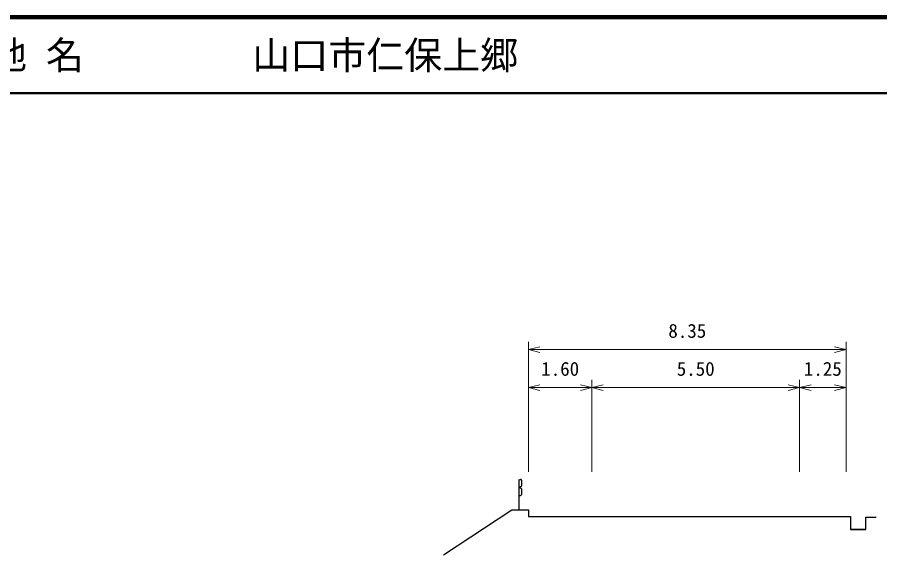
# Model space of a CAD drawing. Units: millimetres on the paper, enlarged 1000 times. Extents: x 40000 to 680000, y 20000 to 380000.
# Drawn here: x 374104 to 487596, y 309281 to 380000 of the extents above; entities that cross this region are included whole.
import ezdxf
from ezdxf.enums import TextEntityAlignment as Align

# ---------------------------------------------------------------- set-up
doc = ezdxf.new("R2010")
doc.units = ezdxf.units.MM
doc.header["$LTSCALE"] = 1000
for name, color, linetype, lineweight in [('M-BGD', 7, 'Continuous', 25), ('M-STR-HTXT', 7, 'Continuous', 13), ('M-TTL', 2, 'Continuous', 140), ('M-TTL-LINE', 7, 'Continuous', 50)]:
    doc.layers.add(name, color=color, linetype=linetype, lineweight=lineweight)
doc.layers.add('M-TTL-TXT', color=7, linetype='Continuous')
doc.styles.add('ＭＳ ゴシック', font='')
doc.styles.get('ＭＳ ゴシック').set_extended_font_data('MS Gothic')

msp = doc.modelspace()

# ---------------------------------------------------------------- linework, layer by layer
at = {"layer": 'M-BGD'}
for p, q in [((440139, 315194), (440139, 319194)), ((440239, 319194), (440339, 319194)), ((440439, 319094), (440439, 318344)), ((440439, 317944), (440439, 317194)), ((440239, 317094), (440339, 317094))]:
    msp.add_line(p, q, dxfattribs=at)
msp.add_lwpolyline([(430187, 309281), (439168, 315194), (441388, 315194), (441388, 314329), (483746, 314329), (483746, 312586), (485748, 312586), (483746, 312586), (485780, 312586), (485780, 314214), (487118, 314214)], dxfattribs=at)
for centre, start, end in [((440339, 319094), 0, 90), ((440339, 318144), 90, 270), ((440339, 318344), 270, 0), ((440339, 317944), 0, 90), ((440339, 317194), 270, 0)]:
    msp.add_arc(centre, 100, start, end, dxfattribs=at)
at = {"layer": 'M-STR-HTXT'}
for p, q in [((441388, 320194), (441388, 337275)), ((483160, 320194), (483160, 337275)), ((441388, 336275), (442888, 336650)), ((441388, 336275), (483160, 336275)), ((441388, 336275), (442888, 335900)), ((483160, 336275), (481660, 336650)), ((483160, 336275), (481660, 335900)), ((441388, 331275), (442888, 331650)), ((449710, 331275), (448210, 331650)), ((449710, 320194), (449710, 332275)), ((449710, 331275), (451210, 331650)), ((477053, 331275), (475553, 331650)), ((477053, 320194), (477053, 332275)), ((477053, 331275), (478553, 331650)), ((483160, 331275), (481660, 331650)), ((441388, 331275), (449710, 331275)), ((441388, 331275), (442888, 330900)), ((449710, 331275), (448210, 330900)), ((449710, 331275), (477053, 331275)), ((449710, 331275), (451210, 330900)), ((477053, 331275), (475553, 330900)), ((477053, 331275), (483160, 331275)), ((477053, 331275), (478553, 330900)), ((483160, 331275), (481660, 330900))]:
    msp.add_line(p, q, dxfattribs=at)
at = {"layer": 'M-TTL'}
msp.add_line((680000, 380000), (40000, 380000), dxfattribs=at)
at = {"layer": 'M-TTL-LINE'}
msp.add_line((40000, 370000), (680000, 370000), dxfattribs=at)

# ---------------------------------------------------------------- texts
at = {"layer": 'M-BGD', "style": 'ＭＳ ゴシック'}
for s, p in [('8.35', (462274, 337275)), ('1.60', (445549, 332275)), ('5.50', (463382, 332275)), ('1.25', (480107, 332275))]:
    msp.add_text(s, height=1833, dxfattribs=at).set_placement(p, align=Align.BOTTOM_CENTER)
at = {"layer": 'M-TTL-TXT', "style": 'ＭＳ ゴシック'}
for s, p in [('地 名', (370380, 375000)), ('山口市仁保上郷', (405024, 375000))]:
    msp.add_text(s, height=3666, dxfattribs=at).set_placement(p, align=Align.MIDDLE_LEFT)

doc.saveas('drawing.dxf')
